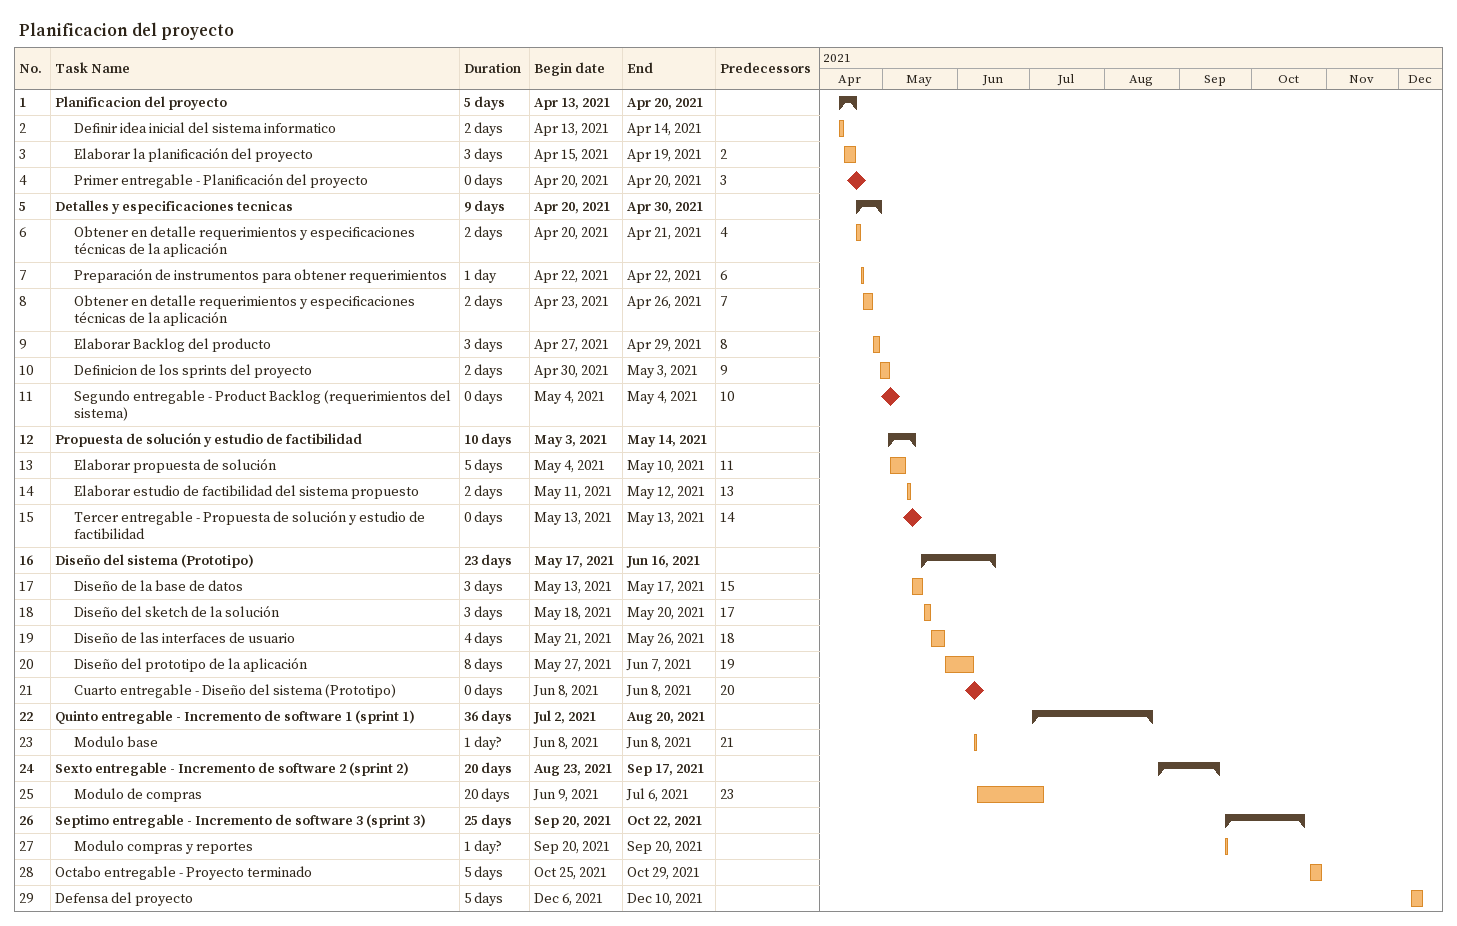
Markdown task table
Planificacion del proyecto

| ID | Level | Task | Duration | Start | Finish | Predecessors |
|---|---|---|---|---|---|---|
| 1 | 1 | **Planificacion del proyecto** | 5d | 2021-04-13 | 2021-04-20 |  |
| 2 | 2 | Definir idea inicial del sistema informatico | 2d | 2021-04-13 | 2021-04-14 |  |
| 3 | 2 | Elaborar la planificación del proyecto | 3d | 2021-04-15 | 2021-04-19 | 2 |
| 4 | 2 | Primer entregable - Planificación del proyecto | 0d | 2021-04-20 | 2021-04-20 | 3 |
| 5 | 1 | **Detalles y especificaciones tecnicas** | 9d | 2021-04-20 | 2021-04-30 |  |
| 6 | 2 | Obtener en detalle requerimientos y especificaciones técnicas de la aplicación | 2d | 2021-04-20 | 2021-04-21 | 4 |
| 7 | 2 | Preparación de instrumentos para obtener requerimientos | 1d | 2021-04-22 | 2021-04-22 | 6 |
| 8 | 2 | Obtener en detalle requerimientos y especificaciones técnicas de la aplicación | 2d | 2021-04-23 | 2021-04-26 | 7 |
| 9 | 2 | Elaborar Backlog del producto | 3d | 2021-04-27 | 2021-04-29 | 8 |
| 10 | 2 | Definicion de los sprints del proyecto | 2d | 2021-04-30 | 2021-05-03 | 9 |
| 11 | 2 | Segundo entregable - Product Backlog (requerimientos del sistema) | 0d | 2021-05-04 | 2021-05-04 | 10 |
| 12 | 1 | **Propuesta de solución y estudio de factibilidad** | 10d | 2021-05-03 | 2021-05-14 |  |
| 13 | 2 | Elaborar propuesta de solución | 5d | 2021-05-04 | 2021-05-10 | 11 |
| 14 | 2 | Elaborar estudio de factibilidad del sistema propuesto | 2d | 2021-05-11 | 2021-05-12 | 13 |
| 15 | 2 | Tercer entregable - Propuesta de solución y estudio de factibilidad | 0d | 2021-05-13 | 2021-05-13 | 14 |
| 16 | 1 | **Diseño del sistema (Prototipo)** | 23d | 2021-05-17 | 2021-06-16 |  |
| 17 | 2 | Diseño de la base de datos | 3d | 2021-05-13 | 2021-05-17 | 15 |
| 18 | 2 | Diseño del sketch de la solución | 3d | 2021-05-18 | 2021-05-20 | 17 |
| 19 | 2 | Diseño de las interfaces de usuario | 4d | 2021-05-21 | 2021-05-26 | 18 |
| 20 | 2 | Diseño del prototipo de la aplicación | 8d | 2021-05-27 | 2021-06-07 | 19 |
| 21 | 2 | Cuarto entregable - Diseño del sistema (Prototipo) | 0d | 2021-06-08 | 2021-06-08 | 20 |
| 22 | 1 | **Quinto entregable - Incremento de software 1 (sprint 1)** | 36d | 2021-07-02 | 2021-08-20 |  |
| 23 | 2 | Modulo base | 1d? | 2021-06-08 | 2021-06-08 | 21 |
| 24 | 1 | **Sexto entregable - Incremento de software 2 (sprint 2)** | 20d | 2021-08-23 | 2021-09-17 |  |
| 25 | 2 | Modulo de compras | 20d | 2021-06-09 | 2021-07-06 | 23 |
| 26 | 1 | **Septimo entregable - Incremento de software 3 (sprint 3)** | 25d | 2021-09-20 | 2021-10-22 |  |
| 27 | 2 | Modulo compras y reportes | 1d? | 2021-09-20 | 2021-09-20 |  |
| 28 | 1 | Octabo entregable - Proyecto terminado | 5d | 2021-10-25 | 2021-10-29 |  |
| 29 | 1 | Defensa del proyecto | 5d | 2021-12-06 | 2021-12-10 |  |
